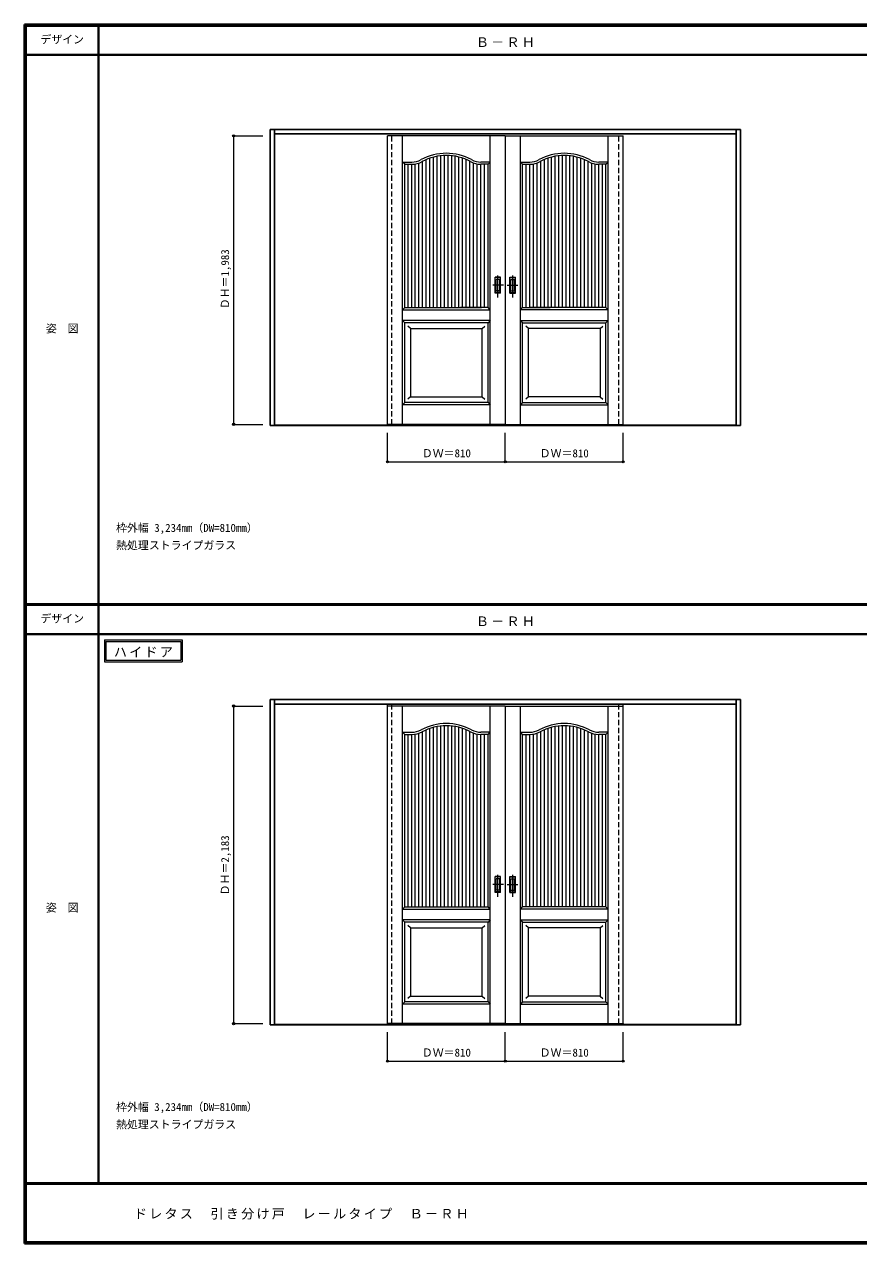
# Model space of a CAD drawing. Units: millimetres, scale not verified. Extents: x -6000 to 5700, y -4307 to 4175.
# Drawn here: x -6000 to -267, y -4205 to 4175 of the extents above; entities that cross this region are included whole.
import ezdxf
from ezdxf.enums import TextEntityAlignment as Align

# ---------------------------------------------------------------- set-up
doc = ezdxf.new("R2010")
doc.units = ezdxf.units.MM
doc.header["$LTSCALE"] = 30
doc.header["$PDMODE"] = 32
doc.header["$PDSIZE"] = 15
doc.linetypes.add('CHAIN1', pattern=[8, 5, -1, 1, -1])
doc.linetypes.add('DASHED1', pattern=[1.8, 1.2, -0.6])
for name, color, linetype, lineweight in [('0-2_扉', 7, 'Continuous', 18), ('0-4_枠', 3, 'Continuous', 25), ('0-6_引手', 7, 'Continuous', 18), ('0-A_文字', 7, 'Continuous', 18), ('0-B_寸法', 7, 'Continuous', 9), ('0-C_ハッチ', 4, 'Continuous', 9), ('F-1_枠', 6, 'Continuous', 40), ('F-A_文字', 7, 'Continuous', 18)]:
    doc.layers.add(name, color=color, linetype=linetype, lineweight=lineweight)
doc.styles.add('ＭＳ ゴシック', font='')
doc.styles.get('ＭＳ ゴシック').set_extended_font_data('MS Gothic')

msp = doc.modelspace()

# ---------------------------------------------------------------- linework, layer by layer
at = {"layer": '0-2_扉', "color": 4, "linetype": 'DASHED1', "lineweight": 9}
for p, q in [((-3505, 1425.5), (-3505, 3423)), ((-3475, 1425.5), (-3475, 3423)), ((-1915, 1425.5), (-1915, 3423)), ((-1885, 1425.5), (-1885, 3423))]:
    msp.add_line(p, q, dxfattribs=at)
at = {"layer": '0-2_扉'}
for p, q in [((-2695, 3409), (-3505, 3409)), ((-3401.5, 1426), (-3401.5, 3409)), ((-2798.5, 1426), (-2798.5, 3409)), ((-2695, 3409), (-2695, 1426)), ((-2695, 3409), (-1885, 3409)), ((-2695, 3409), (-2695, 1426)), ((-2591.5, 1426), (-2591.5, 3409)), ((-1988.5, 1426), (-1988.5, 3409)), ((-3386.5, 3214), (-3401.5, 3229)), ((-3401.5, 3229), (-3337.49, 3229)), ((-3386.5, 2229), (-3386.5, 3214)), ((-3386.5, 3214), (-3337.49, 3214)), ((-2798.5, 3229), (-2862.51, 3229)), ((-2813.5, 3214), (-2862.51, 3214)), ((-2813.5, 3214), (-2798.5, 3229)), ((-2813.5, 2360.24), (-2813.5, 3214)), ((-2576.5, 3214), (-2591.5, 3229)), ((-2591.5, 3229), (-2527.49, 3229)), ((-2576.5, 2360.24), (-2576.5, 3214)), ((-2576.5, 3214), (-2527.49, 3214)), ((-1988.5, 3229), (-2052.51, 3229)), ((-2003.5, 3214), (-2052.51, 3214)), ((-2003.5, 3214), (-1988.5, 3229)), ((-2003.5, 2229), (-2003.5, 3214)), ((-2813.69, 3091), (-2813.5, 3091)), ((-2576.31, 3091), (-2576.5, 3091)), ((-2813.5, 2229), (-2813.5, 2371.05)), ((-2576.5, 2229), (-2576.5, 2371.05)), ((-3386.5, 2229), (-3401.5, 2214)), ((-3401.5, 2214), (-2798.5, 2214)), ((-3386.5, 2229), (-2858.5, 2229)), ((-2813.5, 2229), (-3002.5, 2229)), ((-2798.5, 2214), (-2813.5, 2229)), ((-2591.5, 2214), (-2576.5, 2229)), ((-1988.5, 2214), (-2591.5, 2214)), ((-2576.5, 2229), (-2387.5, 2229)), ((-2003.5, 2229), (-2531.5, 2229)), ((-2003.5, 2229), (-1988.5, 2214)), ((-3386.5, 2124), (-3401.5, 2139)), ((-2798.5, 2139), (-3401.5, 2139)), ((-3386.5, 1576), (-3386.5, 2124)), ((-2813.5, 2124), (-3386.5, 2124)), ((-3346.5, 2084), (-3364.18, 2101.68)), ((-2853.54, 2084), (-2835.86, 2101.68)), ((-2798.5, 2139), (-2813.5, 2124)), ((-2813.5, 1576), (-2813.5, 2124)), ((-2591.5, 2139), (-2576.5, 2124)), ((-2591.5, 2139), (-1988.5, 2139)), ((-2576.5, 1576), (-2576.5, 2124)), ((-2576.5, 2124), (-2003.5, 2124)), ((-2536.46, 2084), (-2554.14, 2101.68)), ((-2043.5, 2084), (-2025.82, 2101.68)), ((-2003.5, 2124), (-1988.5, 2139)), ((-2003.5, 1576), (-2003.5, 2124)), ((-3346.5, 2084), (-3346.5, 1616)), ((-3346.5, 2084), (-2853.5, 2084)), ((-2853.5, 1616), (-2853.5, 2084)), ((-2536.5, 1616), (-2536.5, 2084)), ((-2043.5, 2084), (-2536.5, 2084)), ((-2043.5, 2084), (-2043.5, 1616)), ((-3346.5, 1616), (-3364.18, 1598.32)), ((-3346.5, 1616), (-2853.5, 1616)), ((-2853.5, 1616), (-2853.5, 1617.43)), ((-2853.5, 1616), (-2835.82, 1598.32)), ((-2536.5, 1616), (-2554.18, 1598.32)), ((-2536.5, 1616), (-2536.5, 1617.43)), ((-2043.5, 1616), (-2536.5, 1616)), ((-2043.5, 1616), (-2025.82, 1598.32)), ((-3386.5, 1576), (-3401.5, 1561)), ((-2798.5, 1561), (-3401.5, 1561)), ((-2813.5, 1576), (-3386.5, 1576)), ((-2813.5, 1576), (-2798.5, 1561)), ((-2576.5, 1576), (-2591.5, 1561)), ((-2591.5, 1561), (-1988.5, 1561)), ((-2576.5, 1576), (-2003.5, 1576)), ((-2003.5, 1576), (-1988.5, 1561)), ((-2695, -510.25), (-3505, -510.25)), ((-3401.5, -2693.25), (-3401.5, -510.25)), ((-2798.5, -2693.25), (-2798.5, -510.25)), ((-2695, -510.25), (-2695, -2693.25)), ((-2695, -510.25), (-1885, -510.25)), ((-2695, -510.25), (-2695, -2693.25)), ((-2591.5, -2693.25), (-2591.5, -510.25)), ((-1988.5, -2693.25), (-1988.5, -510.25)), ((-3386.5, -705.25), (-3401.5, -690.25)), ((-3401.5, -690.25), (-3337.49, -690.25)), ((-3386.5, -705.25), (-3337.49, -705.25)), ((-3386.5, -1890.25), (-3386.5, -705.25)), ((-2798.5, -690.25), (-2862.51, -690.25)), ((-2813.5, -705.25), (-2862.51, -705.25)), ((-2813.5, -705.25), (-2798.5, -690.25)), ((-2813.5, -1890.25), (-2813.5, -705.25)), ((-2576.5, -705.25), (-2591.5, -690.25)), ((-2591.5, -690.25), (-2527.49, -690.25)), ((-2576.5, -705.25), (-2527.49, -705.25)), ((-2576.5, -1890.25), (-2576.5, -705.25)), ((-1988.5, -690.25), (-2052.51, -690.25)), ((-2003.5, -705.25), (-2052.51, -705.25)), ((-2003.5, -705.25), (-1988.5, -690.25)), ((-2003.5, -1890.25), (-2003.5, -705.25)), ((-2813.69, -828.25), (-2813.5, -828.25)), ((-2576.31, -828.25), (-2576.5, -828.25)), ((-3386.5, -1890.25), (-3401.5, -1905.25)), ((-3401.5, -1905.25), (-2798.5, -1905.25)), ((-3386.5, -1890.25), (-2813.5, -1890.25)), ((-2798.5, -1905.25), (-2813.5, -1890.25)), ((-2591.5, -1905.25), (-2576.5, -1890.25)), ((-1988.5, -1905.25), (-2591.5, -1905.25)), ((-2003.5, -1890.25), (-2576.5, -1890.25)), ((-2003.5, -1890.25), (-1988.5, -1905.25)), ((-3386.5, -1995.25), (-3401.5, -1980.25)), ((-2798.5, -1980.25), (-3401.5, -1980.25)), ((-3386.5, -2543.25), (-3386.5, -1995.25)), ((-2813.5, -1995.25), (-3386.5, -1995.25)), ((-2798.5, -1980.25), (-2813.5, -1995.25)), ((-2813.5, -2543.25), (-2813.5, -1995.25)), ((-2591.5, -1980.25), (-2576.5, -1995.25)), ((-2591.5, -1980.25), (-1988.5, -1980.25)), ((-2576.5, -2543.25), (-2576.5, -1995.25)), ((-2576.5, -1995.25), (-2003.5, -1995.25)), ((-2003.5, -1995.25), (-1988.5, -1980.25)), ((-2003.5, -2543.25), (-2003.5, -1995.25)), ((-3346.5, -2035.25), (-3364.18, -2017.57)), ((-3346.5, -2035.25), (-3346.5, -2503.25)), ((-3346.5, -2035.25), (-2853.5, -2035.25)), ((-2853.54, -2035.25), (-2835.86, -2017.57)), ((-2853.5, -2503.25), (-2853.5, -2035.25)), ((-2536.46, -2035.25), (-2554.14, -2017.57)), ((-2536.5, -2503.25), (-2536.5, -2035.25)), ((-2043.5, -2035.25), (-2536.5, -2035.25)), ((-2043.5, -2035.25), (-2025.82, -2017.57)), ((-2043.5, -2035.25), (-2043.5, -2503.25)), ((-3346.5, -2503.25), (-3364.18, -2520.93)), ((-3346.5, -2503.25), (-2853.5, -2503.25)), ((-2853.5, -2503.25), (-2853.5, -2501.82)), ((-2853.5, -2503.25), (-2835.82, -2520.93)), ((-2536.5, -2503.25), (-2554.18, -2520.93)), ((-2536.5, -2503.25), (-2536.5, -2501.82)), ((-2043.5, -2503.25), (-2536.5, -2503.25)), ((-2043.5, -2503.25), (-2025.82, -2520.93)), ((-3386.5, -2543.25), (-3401.5, -2558.25)), ((-2798.5, -2558.25), (-3401.5, -2558.25)), ((-2813.5, -2543.25), (-3386.5, -2543.25)), ((-2813.5, -2543.25), (-2798.5, -2558.25)), ((-2576.5, -2543.25), (-2591.5, -2558.25)), ((-2591.5, -2558.25), (-1988.5, -2558.25)), ((-2576.5, -2543.25), (-2003.5, -2543.25)), ((-2003.5, -2543.25), (-1988.5, -2558.25))]:
    msp.add_line(p, q, dxfattribs=at)
at = {"layer": '0-2_扉', "color": 3, "lineweight": 25}
for p, q in [((-3505, 1426), (-3505, 1418)), ((-3475, 1426), (-3475, 1418)), ((-1915, 1426), (-1915, 1418)), ((-1885, 1426), (-1885, 1418)), ((-3505, 1418), (-3475, 1418)), ((-1915, 1418), (-1885, 1418))]:
    msp.add_line(p, q, dxfattribs=at)
at = {"layer": '0-2_扉'}
for points in [[(-2695, 1426), (-3505, 1426), (-3505, 3409)], [(-2695, 1426), (-1885, 1426), (-1885, 3409)], [(-2695, -2693.25), (-3505, -2693.25), (-3505, -510.25)], [(-2695, -2693.25), (-1885, -2693.25), (-1885, -510.25)]]:
    msp.add_lwpolyline(points, dxfattribs=at)
for centre, radius, start, end in [((-3100, 2924), 365, 61.6423, 118.3577), ((-3100, 2924), 350, 61.6423, 118.3577), ((-2290, 2924), 365, 61.6423, 118.3577), ((-2290, 2924), 350, 61.6423, 118.3577), ((-3337.49, 3364), 135, 270, 298.3577), ((-3337.49, 3364), 150, 270, 298.3577), ((-2862.51, 3364), 150, 241.6423, 270), ((-2862.51, 3364), 135, 241.6423, 270), ((-2527.49, 3364), 135, 270, 298.3577), ((-2527.49, 3364), 150, 270, 298.3577), ((-2052.51, 3364), 150, 241.6423, 270), ((-2052.51, 3364), 135, 241.6423, 270), ((-3100, -995.25), 365, 61.6423, 118.3577), ((-3100, -995.25), 350, 61.6423, 118.3577), ((-2290, -995.25), 365, 61.6423, 118.3577), ((-2290, -995.25), 350, 61.6423, 118.3577), ((-3337.49, -555.25), 135, 270, 298.3577), ((-3337.49, -555.25), 150, 270, 298.3577), ((-2862.51, -555.25), 150, 241.6423, 270), ((-2862.51, -555.25), 135, 241.6423, 270), ((-2527.49, -555.25), 135, 270, 298.3577), ((-2527.49, -555.25), 150, 270, 298.3577), ((-2052.51, -555.25), 150, 241.6423, 270), ((-2052.51, -555.25), 135, 241.6423, 270)]:
    msp.add_arc(centre, radius, start, end, dxfattribs=at)
at = {"layer": '0-4_枠'}
for p, q in [((-4312, 1418), (-4312, 3453)), ((-4312, 3453), (-1078, 3453)), ((-4282, 1418), (-4282, 3453)), ((-1108, 1418), (-1108, 3453)), ((-1078, 1418), (-1078, 3453)), ((-4282, 3423), (-1108, 3423)), ((-4282, 1418), (-4312, 1418)), ((-1108, 1421), (-4282, 1421)), ((-1108, 1418), (-4282, 1418)), ((-1078, 1418), (-1108, 1418)), ((-4312, -2701.25), (-4312, -466.25)), ((-4312, -466.25), (-1078, -466.25)), ((-4282, -2701.25), (-4282, -466.25)), ((-4282, -496.25), (-1108, -496.25)), ((-1108, -2701.25), (-1108, -466.25)), ((-1078, -2701.25), (-1078, -466.25)), ((-4282, -2701.25), (-4312, -2701.25)), ((-1108, -2698.25), (-4282, -2698.25)), ((-1108, -2701.25), (-4282, -2701.25)), ((-3505, -2693.25), (-3505, -2701.25)), ((-3505, -2701.25), (-3475, -2701.25)), ((-3475, -2693.25), (-3475, -2701.25)), ((-1915, -2693.25), (-1915, -2701.25)), ((-1915, -2701.25), (-1885, -2701.25)), ((-1885, -2693.25), (-1885, -2701.25)), ((-1078, -2701.25), (-1108, -2701.25))]:
    msp.add_line(p, q, dxfattribs=at)
at = {"layer": '0-4_枠', "color": 4, "linetype": 'DASHED1', "lineweight": 9}
for p, q in [((-3505, -2693.75), (-3505, -496.25)), ((-3475, -2693.75), (-3475, -496.25)), ((-1915, -2693.75), (-1915, -496.25)), ((-1885, -2693.75), (-1885, -496.25))]:
    msp.add_line(p, q, dxfattribs=at)
at = {"layer": '0-6_引手'}
for p, q in [((-2727, 2438.5), (-2765, 2438.5)), ((-2765, 2328.5), (-2765, 2438.5)), ((-2727, 2328.5), (-2727, 2438.5)), ((-2663, 2438.5), (-2625, 2438.5)), ((-2663, 2328.5), (-2663, 2438.5)), ((-2625, 2328.5), (-2625, 2438.5)), ((-2733.5, 2422.5), (-2758.5, 2422.5)), ((-2758.5, 2344.5), (-2758.5, 2422.5)), ((-2733.5, 2344.5), (-2733.5, 2422.5)), ((-2656.5, 2422.5), (-2631.5, 2422.5)), ((-2656.5, 2344.5), (-2656.5, 2422.5)), ((-2631.5, 2344.5), (-2631.5, 2422.5)), ((-2727, 2328.5), (-2765, 2328.5)), ((-2733.5, 2344.5), (-2758.5, 2344.5)), ((-2663, 2328.5), (-2625, 2328.5)), ((-2656.5, 2344.5), (-2631.5, 2344.5)), ((-2727, -1680.75), (-2765, -1680.75)), ((-2765, -1790.75), (-2765, -1680.75)), ((-2733.5, -1696.75), (-2758.5, -1696.75)), ((-2758.5, -1774.75), (-2758.5, -1696.75)), ((-2733.5, -1774.75), (-2733.5, -1696.75)), ((-2727, -1790.75), (-2727, -1680.75)), ((-2663, -1680.75), (-2625, -1680.75)), ((-2663, -1790.75), (-2663, -1680.75)), ((-2656.5, -1696.75), (-2631.5, -1696.75)), ((-2656.5, -1774.75), (-2656.5, -1696.75)), ((-2631.5, -1774.75), (-2631.5, -1696.75)), ((-2625, -1790.75), (-2625, -1680.75)), ((-2727, -1790.75), (-2765, -1790.75)), ((-2733.5, -1774.75), (-2758.5, -1774.75)), ((-2663, -1790.75), (-2625, -1790.75)), ((-2656.5, -1774.75), (-2631.5, -1774.75))]:
    msp.add_line(p, q, dxfattribs=at)
at = {"layer": '0-6_引手', "linetype": 'DASHED1'}
for p, q in [((-2762, 2332.5), (-2762, 2434.5)), ((-2628, 2332.5), (-2628, 2434.5)), ((-2730, 2332.5), (-2762, 2332.5)), ((-2660, 2332.5), (-2628, 2332.5)), ((-2762, -1786.75), (-2762, -1684.75)), ((-2628, -1786.75), (-2628, -1684.75)), ((-2730, -1786.75), (-2762, -1786.75)), ((-2660, -1786.75), (-2628, -1786.75))]:
    msp.add_line(p, q, dxfattribs=at)
at = {"layer": '0-6_引手', "linetype": 'CHAIN1'}
for p, q in [((-2746, 2298.27), (-2746, 2469.12)), ((-2644, 2298.27), (-2644, 2469.12)), ((-2707.93, 2383.5), (-2780.44, 2383.5)), ((-2682.07, 2383.5), (-2609.56, 2383.5)), ((-2746, -1820.98), (-2746, -1650.13)), ((-2644, -1820.98), (-2644, -1650.13)), ((-2707.93, -1735.75), (-2780.44, -1735.75)), ((-2682.07, -1735.75), (-2609.56, -1735.75))]:
    msp.add_line(p, q, dxfattribs=at)
at = {"layer": '0-6_引手', "linetype": 'DASHED1'}
for points in [[(-2730, 2332.5), (-2730, 2434.5), (-2762, 2434.5)], [(-2660, 2332.5), (-2660, 2434.5), (-2628, 2434.5)], [(-2730, -1786.75), (-2730, -1684.75), (-2762, -1684.75)], [(-2660, -1786.75), (-2660, -1684.75), (-2628, -1684.75)]]:
    msp.add_lwpolyline(points, dxfattribs=at)
at = {"layer": '0-A_文字'}
for p, q in [((-5450, -55.5), (-5450, -205.5)), ((-5440, -65.5), (-4925.67, -65.5)), ((-4925.67, -65.5), (-4925.67, -195.5)), ((-5450, -205.5), (-4915.67, -205.5))]:
    msp.add_line(p, q, dxfattribs=at)
for points in [[(-5450, -55.5), (-4915.67, -55.5), (-4915.67, -205.5)], [(-5440, -65.5), (-5440, -195.5), (-4925.67, -195.5)]]:
    msp.add_lwpolyline(points, dxfattribs=at)
at = {"layer": '0-B_寸法', "color": 4}
for p, q in [((-4562, 3409), (-4362, 3409)), ((-4562, 3409), (-4562, 1426)), ((-4562, 1426), (-4362, 1426)), ((-3505, 1168), (-3505, 1368)), ((-2695, 1168), (-2695, 1368)), ((-1885, 1168), (-1885, 1368)), ((-3505, 1168), (-1885, 1168)), ((-4562, -510.25), (-4362, -510.25)), ((-4562, -510.25), (-4562, -2693.25)), ((-4562, -2693.25), (-4362, -2693.25)), ((-3505, -2951.25), (-3505, -2751.25)), ((-2695, -2951.25), (-2695, -2751.25)), ((-1885, -2951.25), (-1885, -2751.25)), ((-3505, -2951.25), (-1885, -2951.25))]:
    msp.add_line(p, q, dxfattribs=at)
at = {"layer": '0-B_寸法'}
for p in [(-4562, 3409), (-4562, 1426), (-3505, 1168), (-2695, 1168), (-1885, 1168), (-4562, -510.25), (-4562, -2693.25), (-3505, -2951.25), (-2695, -2951.25), (-1885, -2951.25)]:
    msp.add_point(p, dxfattribs=at)
at = {"layer": '0-C_ハッチ'}
for p, q in [((-3138.5, 2229), (-3138.5, 3271.88)), ((-3113.5, 2229), (-3113.5, 3273.74)), ((-3088.5, 2229), (-3088.5, 3273.81)), ((-3063.5, 2229), (-3063.5, 3272.09)), ((-3038.5, 2229), (-3038.5, 3268.56)), ((-2351.5, 2229), (-2351.5, 3268.56)), ((-2326.5, 2229), (-2326.5, 3272.09)), ((-2301.5, 2229), (-2301.5, 3273.81)), ((-2276.5, 2229), (-2276.5, 3273.74)), ((-2251.5, 2229), (-2251.5, 3271.88)), ((-3363.5, 2229), (-3363.5, 3214.25)), ((-3338.5, 2229), (-3338.5, 3214)), ((-3313.5, 2229), (-3313.5, 3215.93)), ((-3288.5, 2229), (-3288.5, 3222.23)), ((-3263.5, 2229), (-3263.5, 3233.47)), ((-3238.5, 2229), (-3238.5, 3245.43)), ((-3213.5, 2229), (-3213.5, 3255.09)), ((-3188.5, 2229), (-3188.5, 3262.63)), ((-3163.5, 2229), (-3163.5, 3268.19)), ((-3013.5, 2229), (-3013.5, 3263.15)), ((-2988.5, 2229), (-2988.5, 3255.77)), ((-2963.5, 2229), (-2963.5, 3246.29)), ((-2938.5, 2229), (-2938.5, 3234.52)), ((-2913.5, 2229), (-2913.5, 3222.93)), ((-2888.5, 2229), (-2888.5, 3216.27)), ((-2863.5, 2229), (-2863.5, 3215.25)), ((-2838.5, 2229), (-2838.5, 3214)), ((-2551.5, 2229), (-2551.5, 3214)), ((-2526.5, 2229), (-2526.5, 3215.25)), ((-2501.5, 2229), (-2501.5, 3216.27)), ((-2476.5, 2229), (-2476.5, 3222.93)), ((-2451.5, 2229), (-2451.5, 3234.52)), ((-2426.5, 2229), (-2426.5, 3246.29)), ((-2401.5, 2229), (-2401.5, 3255.77)), ((-2376.5, 2229), (-2376.5, 3263.15)), ((-2226.5, 2229), (-2226.5, 3268.19)), ((-2201.5, 2229), (-2201.5, 3262.63)), ((-2176.5, 2229), (-2176.5, 3255.09)), ((-2151.5, 2229), (-2151.5, 3245.43)), ((-2126.5, 2229), (-2126.5, 3233.47)), ((-2101.5, 2229), (-2101.5, 3222.23)), ((-2076.5, 2229), (-2076.5, 3215.93)), ((-2051.5, 2229), (-2051.5, 3214)), ((-2026.5, 2229), (-2026.5, 3214.25)), ((-3213.5, -1890.25), (-3213.5, -664.16)), ((-3188.5, -1890.25), (-3188.5, -656.62)), ((-3163.5, -1890.25), (-3163.5, -651.06)), ((-3138.5, -1890.25), (-3138.5, -647.37)), ((-3113.5, -1890.25), (-3113.5, -645.51)), ((-3088.5, -1890.25), (-3088.5, -645.44)), ((-3063.5, -1890.25), (-3063.5, -647.16)), ((-3038.5, -1890.25), (-3038.5, -650.69)), ((-3013.5, -1890.25), (-3013.5, -656.1)), ((-2988.5, -1890.25), (-2988.5, -663.48)), ((-2401.5, -1890.25), (-2401.5, -663.48)), ((-2376.5, -1890.25), (-2376.5, -656.1)), ((-2351.5, -1890.25), (-2351.5, -650.69)), ((-2326.5, -1890.25), (-2326.5, -647.16)), ((-2301.5, -1890.25), (-2301.5, -645.44)), ((-2276.5, -1890.25), (-2276.5, -645.51)), ((-2251.5, -1890.25), (-2251.5, -647.37)), ((-2226.5, -1890.25), (-2226.5, -651.06)), ((-2201.5, -1890.25), (-2201.5, -656.62)), ((-2176.5, -1890.25), (-2176.5, -664.16)), ((-3363.5, -1890.25), (-3363.5, -705)), ((-3338.5, -1890.25), (-3338.5, -705.25)), ((-3313.5, -1890.25), (-3313.5, -703.32)), ((-3288.5, -1890.25), (-3288.5, -697.02)), ((-3263.5, -1890.25), (-3263.5, -685.78)), ((-3238.5, -1890.25), (-3238.5, -673.82)), ((-2963.5, -1890.25), (-2963.5, -672.96)), ((-2938.5, -1890.25), (-2938.5, -684.74)), ((-2913.5, -1890.25), (-2913.5, -696.32)), ((-2888.5, -1890.25), (-2888.5, -702.98)), ((-2863.5, -1890.25), (-2863.5, -704)), ((-2838.5, -1890.25), (-2838.5, -705.25)), ((-2551.5, -1890.25), (-2551.5, -705.25)), ((-2526.5, -1890.25), (-2526.5, -704)), ((-2501.5, -1890.25), (-2501.5, -702.98)), ((-2476.5, -1890.25), (-2476.5, -696.32)), ((-2451.5, -1890.25), (-2451.5, -684.74)), ((-2426.5, -1890.25), (-2426.5, -672.96)), ((-2151.5, -1890.25), (-2151.5, -673.82)), ((-2126.5, -1890.25), (-2126.5, -685.78)), ((-2101.5, -1890.25), (-2101.5, -697.02)), ((-2076.5, -1890.25), (-2076.5, -703.32)), ((-2051.5, -1890.25), (-2051.5, -705.25)), ((-2026.5, -1890.25), (-2026.5, -705))]:
    msp.add_line(p, q, dxfattribs=at)
at = {"layer": 'F-1_枠'}
for p, q in [((-6000, 4175), (5700, 4175)), ((-6000, 4175), (-6000, -4205)), ((-6000, 4170), (5700, 4170)), ((-6000, 4165), (5700, 4165)), ((-5995, 4175), (-5995, -4205)), ((-5990, 4175), (-5990, -4205)), ((-5490, 4175), (-5490, -3790)), ((-6000, 3965), (5700, 3965)), ((-6000, 190.5), (5700, 190.5)), ((-6000, 187.5), (5700, 187.5)), ((-6000, 184.5), (5700, 184.5)), ((-6000, -15.5), (5700, -15.5)), ((5700, -3790), (-6000, -3790)), ((5700, -3795), (-6000, -3795)), ((5700, -4195), (-6000, -4195)), ((5700, -4200), (-6000, -4200)), ((5700, -4205), (-6000, -4205))]:
    msp.add_line(p, q, dxfattribs=at)

# ---------------------------------------------------------------- texts
at = {"layer": '0-A_文字', "style": 'ＭＳ ゴシック'}
for s, p in [('枠外幅 3,234mm（DW=810mm）', (-5370, 670.5)), ('熱処理ストライプガラス', (-5370, 550.5)), ('枠外幅 3,234mm（DW=810mm）', (-5370, -3310)), ('熱処理ストライプガラス', (-5370, -3430))]:
    msp.add_text(s, height=54.99, dxfattribs=at).set_placement(p, align=Align.BOTTOM_LEFT)
at = {"layer": '0-A_文字', "char_height": 65.98, "attachment_point": 7, "style": 'ＭＳ ゴシック'}
for s, insert in [('\\T1.17;Ｂ－ＲＨ', (-2897.5, 4020)), ('\\T1.17;Ｂ－ＲＨ', (-2897.5, 39.5)), ('\\T1.17;ハイドア', (-5385.34, -175.5))]:
    msp.add_mtext(s, dxfattribs=dict(at, insert=insert))
at = {"layer": '0-B_寸法', "style": 'ＭＳ ゴシック'}
for s, p in [('ＤＨ＝1,983', (-4577, 2217.25)), ('ＤＨ＝2,183', (-4577, -1811.25))]:
    msp.add_text(s, height=54.99, rotation=90, dxfattribs=at).set_placement(p, align=Align.BOTTOM_LEFT)
for p in [(-3268.75, 1183), (-2458.75, 1183), (-3268.75, -2936.25), (-2458.75, -2936.25)]:
    msp.add_text('ＤＷ＝810', height=54.99, dxfattribs=at).set_placement(p, align=Align.BOTTOM_LEFT)
at = {"layer": 'F-A_文字', "style": 'ＭＳ ゴシック'}
for s, p in [('デザイン', (-5890, 4027.5)), ('姿\u3000図', (-5852.5, 2040.25)), ('デザイン', (-5890, 47)), ('姿\u3000図', (-5852.5, -1940.25))]:
    msp.add_text(s, height=54.99, dxfattribs=at).set_placement(p, align=Align.BOTTOM_LEFT)
at = {"layer": 'F-A_文字', "insert": (-5247.55, -4040), "char_height": 65.98, "attachment_point": 7, "style": 'ＭＳ ゴシック'}
msp.add_mtext('\\T1.17;ドレタス\u3000引き分け戸\u3000レールタイプ\u3000Ｂ－ＲＨ', dxfattribs=at)

doc.saveas('drawing.dxf')
